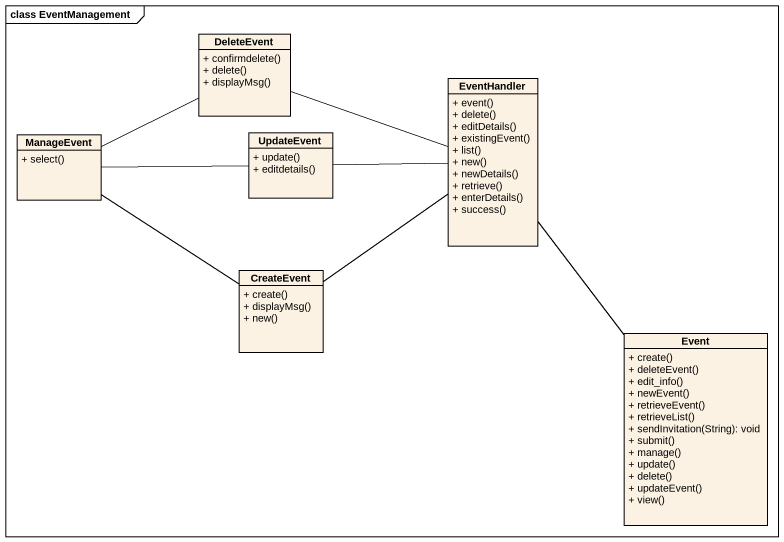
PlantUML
@startuml
mainframe class EventManagement
hide circle
hide empty members
skinparam classAttributeIconSize 0
class DeleteEvent {
  + confirmdelete()
  + delete()
  + displayMsg()
}
class EventHandler {
  + event()
  + delete()
  + editDetails()
  + existingEvent()
  + list()
  + new()
  + newDetails()
  + retrieve()
  + enterDetails()
  + success()
}
class ManageEvent {
  + select()
}
class UpdateEvent {
  + update()
  + editdetails()
}
class CreateEvent {
  + create()
  + displayMsg()
  + new()
}
class Event {
  + create()
  + deleteEvent()
  + edit_info()
  + newEvent()
  + retrieveEvent()
  + retrieveList()
  + sendInvitation(String): void
  + submit()
  + manage()
  + update()
  + delete()
  + updateEvent()
  + view()
}
DeleteEvent -right- EventHandler
EventHandler -- Event
ManageEvent -right- DeleteEvent
ManageEvent -right- UpdateEvent
ManageEvent -- CreateEvent
ManageEvent -- CreateEvent
UpdateEvent -right- EventHandler
CreateEvent -up- EventHandler
@enduml
